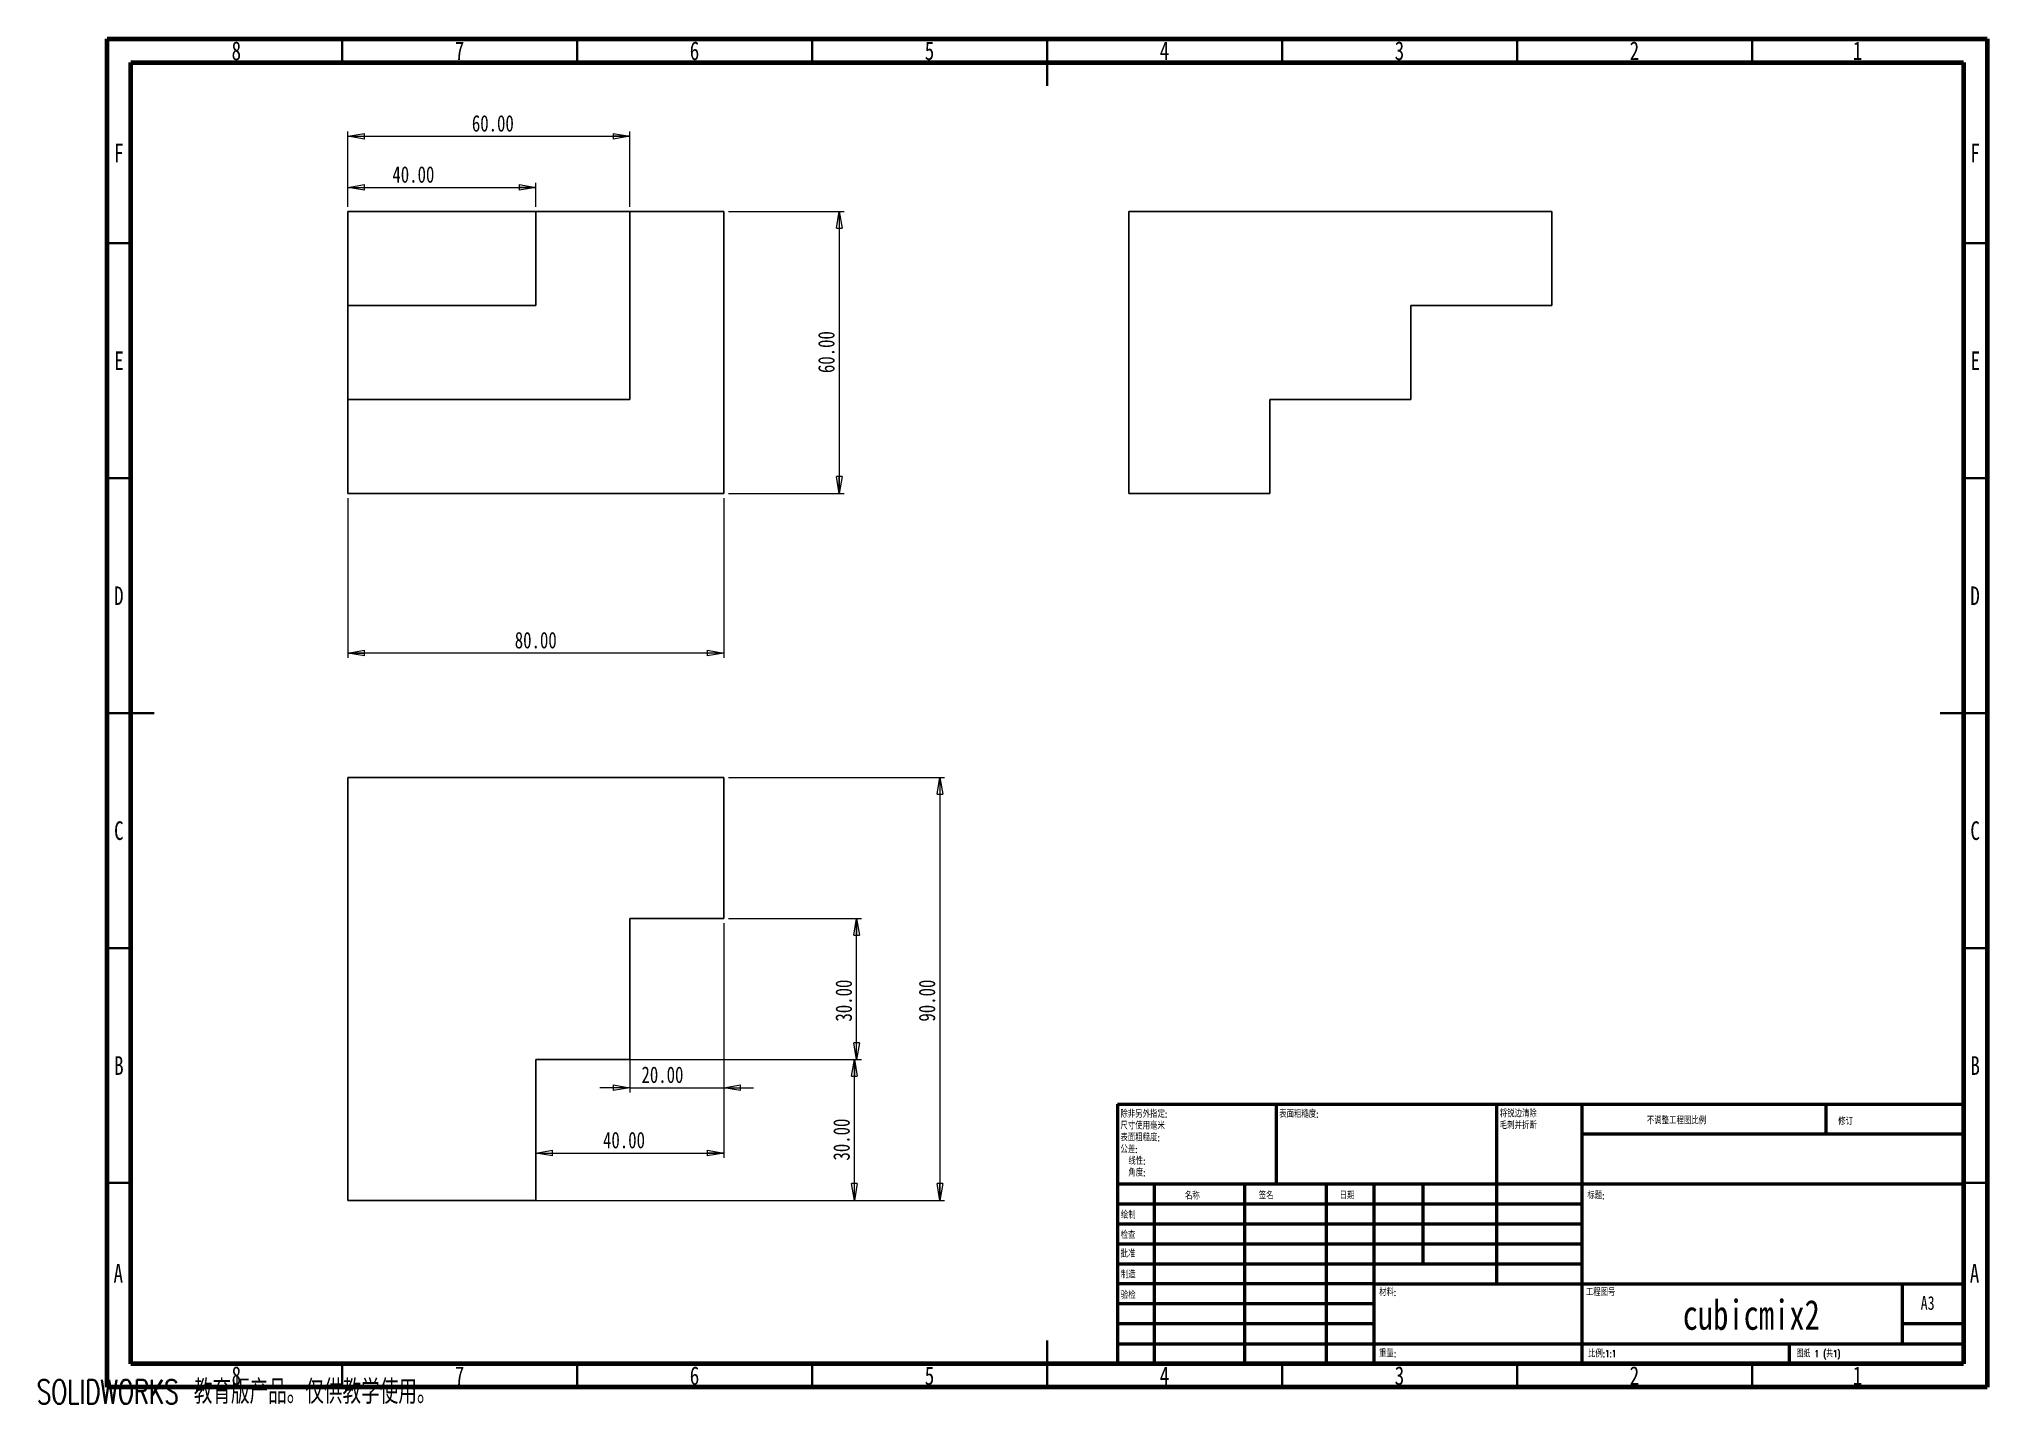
# Model space of a CAD drawing. Header units: millimetres. Extents: x 0 to 415, y 1 to 292.
import ezdxf

# ---------------------------------------------------------------- set-up
doc = ezdxf.new("R2010")
doc.units = ezdxf.units.MM
doc.styles.add('SLDTEXTSTYLE0', font='TXT', dxfattribs={"width": 0.75})
doc.styles.add('SLDTEXTSTYLE1', font='TXT', dxfattribs={"width": 0.75, "bigfont": 'bigfont'})
doc.styles.add('SLDTEXTSTYLE2', font='TXT', dxfattribs={"width": 0.694444, "bigfont": 'bigfont'})
doc.styles.add('SLDTEXTSTYLE3', font='TXT', dxfattribs={"width": 0.7, "bigfont": 'bigfont'})
doc.dimstyles.new('SLDDIMSTYLE0', dxfattribs={"dimtxt": 3.5, "dimasz": 3.556, "dimexe": 0, "dimexo": 0.0625, "dimgap": 0.875, "dimtad": 1, "dimrnd": 1e-09, "dimzin": 4, "dimdsep": 46, "dimtxsty": 'SLDTEXTSTYLE0', "dimblk1": 'CLOSED', "dimblk2": 'CLOSED', "dimsah": 1, "dimcen": 0.09, "dimadec": 0, "dimazin": 1, "dimtfac": 1, "dimtofl": 0, "dimtmove": 0, "dimatfit": 3, "dimldrblk": 'CLOSED', "dimfxl": 1, "dimfrac": 2, "dimtolj": 1, "dimtzin": 12, "dimarcsym": 0})
doc.dimstyles.new('SLDDIMSTYLE1', dxfattribs={"dimtxt": 3.5, "dimasz": 3.556, "dimexe": 0, "dimexo": 0.0625, "dimgap": 0.875, "dimtad": 1, "dimrnd": 1e-09, "dimzin": 4, "dimdsep": 46, "dimtxsty": 'SLDTEXTSTYLE0', "dimblk1": 'CLOSED', "dimblk2": 'CLOSED', "dimsah": 1, "dimcen": 0.09, "dimadec": 0, "dimazin": 1, "dimtfac": 1, "dimtmove": 0, "dimatfit": 0, "dimldrblk": 'CLOSED', "dimfxl": 1, "dimfrac": 2, "dimtolj": 1, "dimtzin": 12, "dimarcsym": 0})

# ---------------------------------------------------------------- blocks, each defined once
blk = doc.blocks.new('SW_NOTE_0')
at = {"color": 0, "linetype": 'Continuous', "lineweight": 0, "char_height": 1.5, "attachment_point": 1, "style": 'SLDTEXTSTYLE1'}
for s, insert in [('除非另外指定:', (0, 1.93)), ('表面粗糙度:', (0, -3.07)), ('尺寸使用毫米', (0, -0.57)), ('公差:', (0, -5.57)), ('线性:', (1.69, -8.07)), ('角度:', (1.69, -10.57))]:
    blk.add_mtext(s, dxfattribs=dict(at, insert=insert))
blk = doc.blocks.new('SW_NOTE_0_1')
at = {"color": 0, "linetype": 'Continuous', "lineweight": 0, "char_height": 1.5, "attachment_point": 1, "style": 'SLDTEXTSTYLE1'}
for s, insert in [('将锐边清除', (0, 1.93)), ('毛刺并折断', (0, -0.57))]:
    blk.add_mtext(s, dxfattribs=dict(at, insert=insert))
blk = doc.blocks.new('_Closed')
at = {"color": 0, "linetype": 'ByBlock', "lineweight": -2}
for p, q in [((-1, 0.166667), (0, 0)), ((-1, 0.166667), (-1, -0.166667)), ((0, 0), (-1, -0.166667)), ((0, 0), (-1, 0))]:
    blk.add_line(p, q, dxfattribs=at)
blk = doc.blocks.new('_D')
at = {"color": 7, "linetype": 'Continuous', "lineweight": 0}
for p, q in [((66.19, 194.28), (66.19, 160.28)), ((146.19, 194.28), (146.19, 160.28)), ((146.19, 161.28), (66.19, 161.28))]:
    blk.add_line(p, q, dxfattribs=at)
at = {"color": 7, "linetype": 'Continuous', "lineweight": 18, "xscale": 3.556, "yscale": 3.556, "rotation": 180}
blk.add_blockref('_Closed', (66.19, 161.28, -15), dxfattribs=at)
at = {"color": 7, "linetype": 'Continuous', "lineweight": 18, "xscale": 3.556, "yscale": 3.556}
blk.add_blockref('_Closed', (146.19, 161.28, -15), dxfattribs=at)
at = {"color": 7, "linetype": 'Continuous', "lineweight": 18, "insert": (101.71, 165.79), "char_height": 3.5, "attachment_point": 1, "style": 'SLDTEXTSTYLE0'}
blk.add_mtext('80.00', dxfattribs=at)
blk = doc.blocks.new('_D_1')
at = {"color": 7, "linetype": 'Continuous', "lineweight": 0}
for p, q in [((147.19, 255.28), (171.77, 255.28)), ((170.77, 255.28), (170.77, 195.28)), ((147.19, 195.28), (171.77, 195.28))]:
    blk.add_line(p, q, dxfattribs=at)
at = {"color": 7, "linetype": 'Continuous', "lineweight": 18, "xscale": 3.556, "yscale": 3.556}
for p, rotation in [((170.77, 255.28, -15), 90), ((170.77, 195.28, -15), 270)]:
    blk.add_blockref('_Closed', p, dxfattribs=dict(at, rotation=rotation))
at = {"color": 7, "linetype": 'Continuous', "lineweight": 18, "insert": (166.25, 220.88), "char_height": 3.5, "attachment_point": 1, "rotation": 90, "style": 'SLDTEXTSTYLE0'}
blk.add_mtext('60.00', dxfattribs=at)
blk = doc.blocks.new('_D_2')
at = {"color": 7, "linetype": 'Continuous', "lineweight": 0}
for p, q in [((66.19, 256.28), (66.19, 272.28)), ((66.19, 271.28), (126.19, 271.28)), ((126.19, 256.28), (126.19, 272.28))]:
    blk.add_line(p, q, dxfattribs=at)
at = {"color": 7, "linetype": 'Continuous', "lineweight": 18, "xscale": 3.556, "yscale": 3.556, "rotation": 180}
blk.add_blockref('_Closed', (66.19, 271.28, -15), dxfattribs=at)
at = {"color": 7, "linetype": 'Continuous', "lineweight": 18, "xscale": 3.556, "yscale": 3.556}
blk.add_blockref('_Closed', (126.19, 271.28, -15), dxfattribs=at)
at = {"color": 7, "linetype": 'Continuous', "lineweight": 18, "insert": (92.58, 275.79), "char_height": 3.5, "attachment_point": 1, "style": 'SLDTEXTSTYLE0'}
blk.add_mtext('60.00', dxfattribs=at)
blk = doc.blocks.new('_D_3')
at = {"color": 7, "linetype": 'Continuous', "lineweight": 0}
for p, q in [((66.19, 256.28), (66.19, 261.4)), ((106.19, 256.28), (106.19, 261.4)), ((66.19, 260.4), (106.19, 260.4))]:
    blk.add_line(p, q, dxfattribs=at)
at = {"color": 7, "linetype": 'Continuous', "lineweight": 18, "xscale": 3.556, "yscale": 3.556, "rotation": 180}
blk.add_blockref('_Closed', (66.19, 260.4, -15), dxfattribs=at)
at = {"color": 7, "linetype": 'Continuous', "lineweight": 18, "xscale": 3.556, "yscale": 3.556}
blk.add_blockref('_Closed', (106.19, 260.4, -15), dxfattribs=at)
at = {"color": 7, "linetype": 'Continuous', "lineweight": 18, "insert": (75.67, 264.91), "char_height": 3.5, "attachment_point": 1, "style": 'SLDTEXTSTYLE0'}
blk.add_mtext('40.00', dxfattribs=at)
blk = doc.blocks.new('_D_4')
at = {"color": 7, "linetype": 'Continuous', "lineweight": 0}
for p, q in [((126.19, 103.8), (126.19, 67.78)), ((146.19, 103.8), (146.19, 67.78)), ((126.19, 68.78), (119.84, 68.78)), ((126.19, 68.78), (146.19, 68.78)), ((146.19, 68.78), (152.54, 68.78))]:
    blk.add_line(p, q, dxfattribs=at)
at = {"color": 7, "linetype": 'Continuous', "lineweight": 18, "xscale": 3.556, "yscale": 3.556}
blk.add_blockref('_Closed', (126.19, 68.78, -30), dxfattribs=at)
at = {"color": 7, "linetype": 'Continuous', "lineweight": 18, "xscale": 3.556, "yscale": 3.556, "rotation": 180}
blk.add_blockref('_Closed', (146.19, 68.78, -30), dxfattribs=at)
at = {"color": 7, "linetype": 'Continuous', "lineweight": 18, "insert": (128.67, 73.29), "char_height": 3.5, "attachment_point": 1, "style": 'SLDTEXTSTYLE0'}
blk.add_mtext('20.00', dxfattribs=at)
blk = doc.blocks.new('_D_5')
at = {"color": 7, "linetype": 'Continuous', "lineweight": 0}
for p, q in [((146.19, 103.8), (146.19, 53.87)), ((106.19, 54.87), (146.19, 54.87))]:
    blk.add_line(p, q, dxfattribs=at)
at = {"color": 7, "linetype": 'Continuous', "lineweight": 18, "xscale": 3.556, "yscale": 3.556, "rotation": 180}
blk.add_blockref('_Closed', (106.19, 54.87, -30), dxfattribs=at)
at = {"color": 7, "linetype": 'Continuous', "lineweight": 18, "xscale": 3.556, "yscale": 3.556}
blk.add_blockref('_Closed', (146.19, 54.87, -30), dxfattribs=at)
at = {"color": 7, "linetype": 'Continuous', "lineweight": 18, "insert": (120.49, 59.38), "char_height": 3.5, "attachment_point": 1, "style": 'SLDTEXTSTYLE0'}
blk.add_mtext('40.00', dxfattribs=at)
blk = doc.blocks.new('_D_6')
at = {"color": 7, "linetype": 'Continuous', "lineweight": 0}
for p, q in [((147.19, 104.8), (175.46, 104.8)), ((174.46, 74.8), (174.46, 104.8)), ((127.19, 74.8), (175.46, 74.8))]:
    blk.add_line(p, q, dxfattribs=at)
at = {"color": 7, "linetype": 'Continuous', "lineweight": 18, "xscale": 3.556, "yscale": 3.556}
for p, rotation in [((174.46, 104.8, -30), 90), ((174.46, 74.8, -30), 270)]:
    blk.add_blockref('_Closed', p, dxfattribs=dict(at, rotation=rotation))
at = {"color": 7, "linetype": 'Continuous', "lineweight": 18, "insert": (169.95, 82.85), "char_height": 3.5, "attachment_point": 1, "rotation": 90, "style": 'SLDTEXTSTYLE0'}
blk.add_mtext('30.00', dxfattribs=at)
blk = doc.blocks.new('_D_7')
at = {"color": 7, "linetype": 'Continuous', "lineweight": 0}
for p, q in [((107.19, 74.8), (174.99, 74.8)), ((173.99, 44.8), (173.99, 74.8)), ((107.19, 44.8), (174.99, 44.8))]:
    blk.add_line(p, q, dxfattribs=at)
at = {"color": 7, "linetype": 'Continuous', "lineweight": 18, "xscale": 3.556, "yscale": 3.556}
for p, rotation in [((173.99, 74.8, -30), 90), ((173.99, 44.8, -30), 270)]:
    blk.add_blockref('_Closed', p, dxfattribs=dict(at, rotation=rotation))
at = {"color": 7, "linetype": 'Continuous', "lineweight": 18, "insert": (169.48, 53.27), "char_height": 3.5, "attachment_point": 1, "rotation": 90, "style": 'SLDTEXTSTYLE0'}
blk.add_mtext('30.00', dxfattribs=at)
blk = doc.blocks.new('_D_8')
at = {"color": 7, "linetype": 'Continuous', "lineweight": 0}
for p, q in [((147.19, 134.8), (193.19, 134.8)), ((192.19, 134.8), (192.19, 44.8)), ((67.19, 44.8), (193.19, 44.8))]:
    blk.add_line(p, q, dxfattribs=at)
at = {"color": 7, "linetype": 'Continuous', "lineweight": 18, "xscale": 3.556, "yscale": 3.556}
for p, rotation in [((192.19, 134.8, -30), 90), ((192.19, 44.8, -30), 270)]:
    blk.add_blockref('_Closed', p, dxfattribs=dict(at, rotation=rotation))
at = {"color": 7, "linetype": 'Continuous', "lineweight": 18, "insert": (187.67, 82.85), "char_height": 3.5, "attachment_point": 1, "rotation": 90, "style": 'SLDTEXTSTYLE0'}
blk.add_mtext('90.00', dxfattribs=at)

msp = doc.modelspace()

# ---------------------------------------------------------------- linework, layer by layer
at = {"color": 7, "linetype": 'Continuous', "lineweight": 70}
for p, q in [((15, 5), (15, 292)), ((15, 292), (415, 292)), ((415, 292), (415, 5)), ((20, 10), (20, 287)), ((20, 287), (410, 287)), ((410, 287), (410, 10)), ((410, 10), (20, 10)), ((415, 5), (15, 5))]:
    msp.add_line(p, q, dxfattribs=at)
at = {"color": 7, "linetype": 'Continuous', "lineweight": 35}
for p, q in [((65, 287), (65, 292)), ((115, 287), (115, 292)), ((165, 287), (165, 292)), ((215, 292), (215, 282)), ((215, 287), (215, 292)), ((265, 287), (265, 292)), ((315, 287), (315, 292)), ((365, 287), (365, 292)), ((20, 248.5), (15, 248.5)), ((410, 248.5), (415, 248.5)), ((20, 198.5), (15, 198.5)), ((410, 198.5), (415, 198.5)), ((15, 148.5), (25, 148.5)), ((20, 148.5), (15, 148.5)), ((415, 148.5), (405, 148.5)), ((410, 148.5), (415, 148.5)), ((20, 98.5), (15, 98.5)), ((410, 98.5), (415, 98.5)), ((20, 48.5), (15, 48.5)), ((410, 48.5), (415, 48.5)), ((215, 5), (215, 15)), ((65, 10), (65, 5)), ((115, 10), (115, 5)), ((165, 10), (165, 5)), ((215, 10), (215, 5)), ((265, 10), (265, 5)), ((315, 10), (315, 5)), ((365, 10), (365, 5))]:
    msp.add_line(p, q, dxfattribs=at)
at = {"color": 7, "linetype": 'Continuous', "lineweight": 25}
for p, q in [((106.185, 255.282), (66.185, 255.282)), ((66.185, 255.282), (66.185, 235.282)), ((106.185, 235.282), (106.185, 255.282)), ((126.185, 255.282), (106.185, 255.282)), ((126.185, 215.282), (126.185, 255.282)), ((126.185, 255.282), (146.185, 255.282)), ((146.185, 255.282), (146.185, 195.282)), ((232.358, 195.282), (232.358, 255.282)), ((232.358, 255.282), (322.358, 255.282)), ((322.358, 255.282), (322.358, 235.282)), ((66.185, 235.282), (106.185, 235.282)), ((66.185, 235.282), (66.185, 215.282)), ((322.358, 235.282), (292.358, 235.282)), ((292.358, 235.282), (292.358, 215.282)), ((66.185, 215.282), (126.185, 215.282)), ((66.185, 195.282), (66.185, 215.282)), ((292.358, 215.282), (262.358, 215.282)), ((262.358, 195.282), (262.358, 215.282)), ((146.185, 195.282), (66.185, 195.282)), ((232.358, 195.282), (262.358, 195.282)), ((66.185, 134.8), (146.185, 134.8)), ((66.185, 134.8), (66.185, 44.8)), ((146.185, 134.8), (146.185, 104.8)), ((126.185, 74.8), (126.185, 104.8)), ((126.185, 104.8), (146.185, 104.8)), ((126.185, 74.8), (106.185, 74.8)), ((106.185, 44.8), (106.185, 74.8)), ((106.185, 44.8), (66.185, 44.8))]:
    msp.add_line(p, q, dxfattribs=at)
at = {"color": 7, "linetype": 'Continuous', "lineweight": 50}
for p, q in [((230, 65.25), (410, 65.25)), ((230, 65.25), (230, 10)), ((263.8, 48.25), (263.8, 65.25)), ((310.6, 65.25), (310.6, 27)), ((328.8, 65.25), (328.8, 10)), ((380.8, 58.875), (380.8, 65.25)), ((410, 58.875), (328.8, 58.875)), ((410, 48.25), (230, 48.25)), ((237.8, 48.25), (237.8, 10)), ((256.991, 48.25), (256.991, 10)), ((274.399, 48.25), (274.399, 10)), ((284.6, 10), (284.6, 48.25)), ((295, 31.25), (295, 48.25)), ((328.8, 44), (230, 44)), ((328.8, 39.75), (230, 39.75)), ((328.8, 35.5), (230, 35.5)), ((328.8, 31.25), (230, 31.25)), ((284.6, 27), (230, 27)), ((284.6, 27), (410, 27)), ((397, 14.25), (397, 27)), ((284.6, 22.75), (230, 22.75)), ((284.6, 18.5), (230, 18.5)), ((410, 18.5), (397, 18.5)), ((230, 14.25), (410, 14.25)), ((373, 10), (373, 14.25))]:
    msp.add_line(p, q, dxfattribs=at)

# ---------------------------------------------------------------- block references
at = {"color": 7, "linetype": 'Continuous', "lineweight": 0}
for name, p in [('SW_NOTE_0', (230.594, 61.987)), ('SW_NOTE_0_1', (311.309, 62.069))]:
    msp.add_blockref(name, p, dxfattribs=at)

# ---------------------------------------------------------------- texts
for s, insert, char_height, attachment_point, style in [('8', (42.46, 291.476), 3.969, 2, 'SLDTEXTSTYLE0'), ('7', (89.96, 291.476), 3.969, 2, 'SLDTEXTSTYLE0'), ('6', (139.96, 291.476), 3.969, 2, 'SLDTEXTSTYLE0'), ('5', (189.96, 291.476), 3.969, 2, 'SLDTEXTSTYLE0'), ('4', (239.96, 291.476), 3.969, 2, 'SLDTEXTSTYLE0'), ('3', (289.96, 291.476), 3.969, 2, 'SLDTEXTSTYLE0'), ('2', (339.96, 291.476), 3.969, 2, 'SLDTEXTSTYLE0'), ('1', (387.46, 291.476), 3.969, 2, 'SLDTEXTSTYLE0'), ('F', (17.458, 269.726), 3.969, 2, 'SLDTEXTSTYLE0'), ('F', (412.458, 269.726), 3.969, 2, 'SLDTEXTSTYLE0'), ('E', (17.508, 225.476), 3.969, 2, 'SLDTEXTSTYLE0'), ('E', (412.508, 225.476), 3.969, 2, 'SLDTEXTSTYLE0'), ('D', (17.453, 175.476), 3.969, 2, 'SLDTEXTSTYLE0'), ('D', (412.453, 175.476), 3.969, 2, 'SLDTEXTSTYLE0'), ('C', (17.459, 125.476), 3.969, 2, 'SLDTEXTSTYLE0'), ('C', (412.459, 125.476), 3.969, 2, 'SLDTEXTSTYLE0'), ('B', (17.471, 75.476), 3.969, 2, 'SLDTEXTSTYLE0'), ('B', (412.471, 75.476), 3.969, 2, 'SLDTEXTSTYLE0'), ('表面粗糙度:', (264.371, 63.919), 1.5, 1, 'SLDTEXTSTYLE1'), ('不调整工程图比例', (342.615, 62.533), 1.5, 1, 'SLDTEXTSTYLE1'), ('修订', (383.328, 62.335), 1.5, 1, 'SLDTEXTSTYLE1'), ('名称', (244.322, 46.501), 1.5, 1, 'SLDTEXTSTYLE1'), ('签名', (260.034, 46.562), 1.5, 1, 'SLDTEXTSTYLE1'), ('日期', (277.215, 46.576), 1.5, 1, 'SLDTEXTSTYLE1'), ('标题:', (329.956, 46.576), 1.5, 1, 'SLDTEXTSTYLE1'), ('绘制', (230.685, 42.43), 1.5, 1, 'SLDTEXTSTYLE1'), ('检查', (230.624, 38.154), 1.5, 1, 'SLDTEXTSTYLE1'), ('批准', (230.622, 34.177), 1.5, 1, 'SLDTEXTSTYLE1'), ('A', (17.34, 31.226), 3.969, 2, 'SLDTEXTSTYLE0'), ('制造', (230.682, 29.734), 1.5, 1, 'SLDTEXTSTYLE1'), ('A', (412.34, 31.226), 3.969, 2, 'SLDTEXTSTYLE0'), ('验检', (230.677, 25.35), 1.5, 1, 'SLDTEXTSTYLE1'), ('材料:', (285.646, 25.986), 1.5, 1, 'SLDTEXTSTYLE1'), ('工程图号', (329.629, 25.986), 1.5, 1, 'SLDTEXTSTYLE1'), ('cubicmix2', (364.831, 23.607), 6.35, 2, 'SLDTEXTSTYLE0'), ('A3', (400.871, 24.406), 2.9104, 1, 'SLDTEXTSTYLE0'), ('重量:', (285.618, 12.949), 1.4986, 1, 'SLDTEXTSTYLE1'), ('比例:1:1', (330.074, 12.9), 1.5, 1, 'SLDTEXTSTYLE1'), ('图纸 1 (共1)', (374.478, 12.9), 1.5, 1, 'SLDTEXTSTYLE2'), ('8', (42.46, 9.476), 3.969, 2, 'SLDTEXTSTYLE0'), ('7', (89.96, 9.476), 3.969, 2, 'SLDTEXTSTYLE0'), ('6', (139.96, 9.476), 3.969, 2, 'SLDTEXTSTYLE0'), ('5', (189.96, 9.476), 3.969, 2, 'SLDTEXTSTYLE0'), ('4', (239.96, 9.476), 3.969, 2, 'SLDTEXTSTYLE0'), ('3', (289.96, 9.476), 3.969, 2, 'SLDTEXTSTYLE0'), ('2', (339.96, 9.476), 3.969, 2, 'SLDTEXTSTYLE0'), ('1', (387.46, 9.476), 3.969, 2, 'SLDTEXTSTYLE0')]:
    msp.add_mtext(s, dxfattribs=dict(at, insert=insert, char_height=char_height, attachment_point=attachment_point, style=style))
at = {"color": 7, "linetype": 'Continuous', "insert": (0, 6.623), "char_height": 5.1381, "attachment_point": 1, "style": 'SLDTEXTSTYLE3'}
msp.add_mtext('SOLIDWORKS 教育版产品。仅供教学使用。', dxfattribs=at)

# ---------------------------------------------------------------- dimensions: what is measured, and where the dimension line sits
at = {"color": 7, "linetype": 'Continuous', "lineweight": 18}
for base, p1, p2, dimstyle, picture, middle in [((126.185, 271.282), (66.185, 255.282), (126.185, 255.282), 'SLDDIMSTYLE0', '_D_2', (98.401, 271.282)), ((106.185, 260.401), (66.185, 255.282), (106.185, 255.282), 'SLDDIMSTYLE0', '_D_3', (81.49, 260.401)), ((66.185, 161.282), (146.185, 195.282), (66.185, 195.282), 'SLDDIMSTYLE0', '_D', (107.529, 161.282)), ((146.185, 54.871), (106.185, 44.8), (146.185, 104.8), 'SLDDIMSTYLE0', '_D_5', (126.306, 54.871)), ((146.185, 68.777), (126.185, 104.8), (146.185, 104.8), 'SLDDIMSTYLE1', '_D_4', (134.485, 68.777))]:
    dim = msp.add_linear_dim(base=base, p1=p1, p2=p2, dimstyle=dimstyle, dxfattribs=at)
    dim.commit()
    dim.dimension.update_dxf_attribs({"geometry": picture, "text_midpoint": middle, "dimtype": 160})
for base, p1, p2, picture, middle in [((170.765, 195.282), (146.185, 255.282), (146.185, 195.282), '_D_1', (170.765, 226.694)), ((192.185, 44.8), (146.185, 134.8), (66.185, 44.8), '_D_8', (192.185, 88.67)), ((174.459, 104.8), (126.185, 74.8), (146.185, 104.8), '_D_6', (174.459, 88.67)), ((173.99, 74.8), (106.185, 44.8), (106.185, 74.8), '_D_7', (173.99, 59.092))]:
    dim = msp.add_linear_dim(base=base, p1=p1, p2=p2, angle=90, dimstyle='SLDDIMSTYLE0', dxfattribs=at)
    dim.commit()
    dim.dimension.update_dxf_attribs({"geometry": picture, "text_midpoint": middle, "dimtype": 160})

doc.saveas('drawing.dxf')
